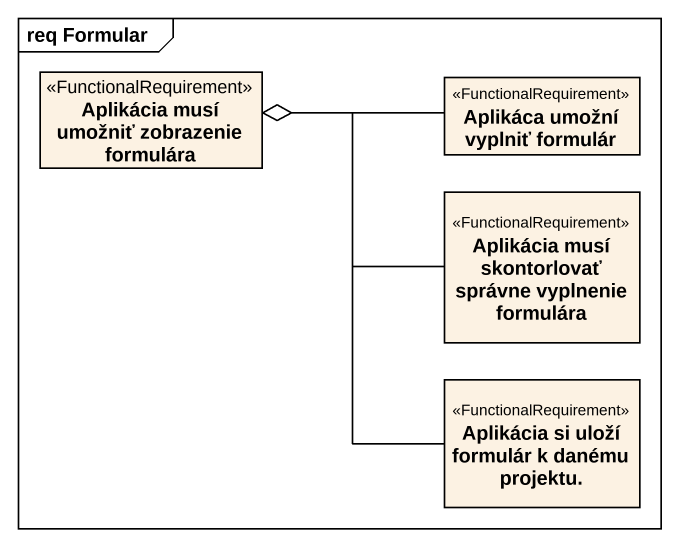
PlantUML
@startuml
mainframe req Formular
hide circle
hide empty members
class "Aplikácia musí umožniť zobrazenie formulára" as Aplikácia_musí_umožniť <<FunctionalRequirement>>
class "Aplikáca umožní vyplniť formulár" as Aplikáca_umožní_vyplniť <<FunctionalRequirement>>
class "Aplikácia musí skontorlovať správne vyplnenie formulára" as Aplikácia_musí_skontorlovať <<FunctionalRequirement>>
class "Aplikácia si uloží formulár k danému projektu." as Aplikácia_si_uloží_formulár <<FunctionalRequirement>>
Aplikáca_umožní_vyplniť -left-o Aplikácia_musí_umožniť
Aplikácia_musí_skontorlovať -left-o Aplikácia_musí_umožniť
Aplikácia_si_uloží_formulár -up-o Aplikácia_musí_umožniť
@enduml
